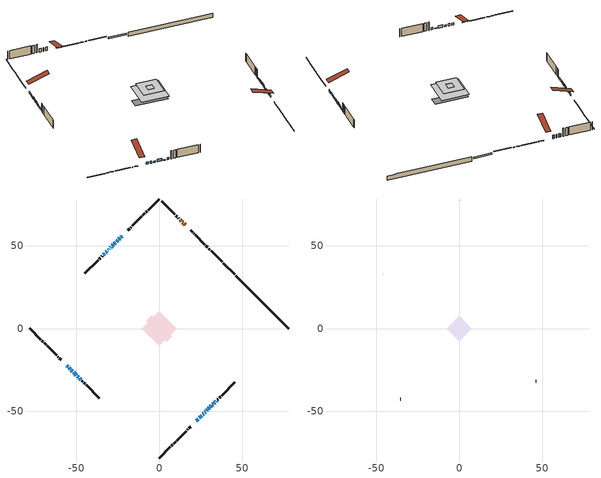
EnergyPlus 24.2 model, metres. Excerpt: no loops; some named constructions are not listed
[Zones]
conditioned space
 floor outside (Floor1 construction): -0.49,0 0,0.49 0.49,0 0,-0.49 z0.62
 floor outside (Floor2 construction): -0.43,0 0,0.43 0.43,0 0,-0.43 z0.62
 floor adiabatic (Floor5 construction): -2.42,0 0,2.42 2.42,0 0,-2.42 z0.62
 floor adiabatic (AdiabaticFloorConstruction): -10.45,0 0,10.45 10.45,0 0,-10.45 z3.06
 floor foundation (Slab1 construction): -7.97,4.53 -4.53,7.97 7.97,-4.53 4.53,-7.97 z-1.97
 floor foundation (Slab2 construction): -2.42,0 0,2.42 2.42,0 0,-2.42 z-0.65
 wall outside (RimJoist1 construction): 0,-78.03 6.7,-71.32 / -78.03,0 -71.32,-6.7 / 0,78.03 -6.7,71.32 / 37.92,40.11 31.22,46.81 z0.62:0.92
 wall outside (RimJoist2 construction): 7.36,-70.67 8.07,-69.96 / -70.67,-7.36 -69.96,-8.07 / -7.36,70.67 -8.07,69.96 / 30.56,47.47 29.85,48.18 z0.62:0.92
 wall outside (RimJoist3 construction): 8.72,-69.3 9.83,-68.2 / -69.3,-8.72 -68.2,-9.83 / -8.72,69.3 -9.83,68.2 / 29.19,48.83 28.09,49.94 z0.62:0.92
 wall outside (RimJoist4 construction): 10.49,-67.54 16.23,-61.8 / -67.54,-10.49 -61.8,-16.23 / -10.49,67.54 -16.23,61.8 / 27.43,50.59 21.69,56.34 z0.62:0.92
 wall outside (RimJoist5 construction): 16.89,-61.14 17.19,-60.83 / -61.14,-16.89 -60.83,-17.19 / -16.89,61.14 -17.19,60.83 / 21.03,56.99 20.72,57.3 z0.62:0.92
 wall outside (RimJoist6 construction): 17.85,-60.18 18.96,-59.07 / -60.18,-17.85 -59.07,-18.96 / -17.85,60.18 -18.96,59.07 / 20.07,57.96 18.96,59.06 z0.62:0.92
 wall outside (AdiabaticWallConstruction 1): 15.59,62.43 14.99,63.04 / 14.33,63.7 13.99,64.04 / 13.33,64.7 12.52,65.5 z0.62:2.65
 wall outside (AdiabaticWallConstruction): 22.32,-55.7 23.47,-54.55 z0.62:1.89; -22.32,55.7 -23.09,54.93 / -23.75,54.28 -24.33,53.69 / -55.7,-22.32 -54.93,-23.09 / -54.28,-23.75 -53.62,-24.41 / 24.13,-53.9 25.57,-52.46 / 26.22,-51.8 26.81,-51.22 / -29.99,48.04 -30.21,47.81 / -30.87,47.16 -31.02,47.01 / 33.09,-44.94 33.38,-44.65 / -47.93,-30.09 -47.21,-30.81 z0.62:1.84; -24.99,53.04 -25.74,52.28 / -31.67,46.36 -32.21,45.82 / -32.87,45.16 -33.62,44.4 z0.62:1.69; 27.47,-50.56 28.01,-50.02 z0.62:1.59; 28.66,-49.36 28.99,-49.04 z0.62:2.04; -52.96,-25.06 -52.31,-25.71 z0.62:1.48; 29.64,-48.38 30.22,-47.81 / 30.87,-47.15 31.34,-46.68 / -26.4,51.63 -26.98,51.05 / -27.63,50.39 -28.21,49.82 / -28.86,49.16 -29.33,48.69 / 32,-46.03 32.43,-45.6 z0.62:2.15; -51.66,-26.37 -49.93,-28.1 z0.62:2.14; -49.28,-28.75 -48.59,-29.44 z0.62:0.93; 34.03,-44 34.39,-43.64 z0.62:1.33
 wall outside (Wall1 construction): 35.05,-42.98 35.51,-42.52 / -46.56,-31.47 -46.09,-31.93 / -34.28,43.75 -34.74,43.28 / 11.87,66.16 11.4,66.63 z0.62:5.5
 wall outside (Wall2 construction): 36.17,-41.86 36.95,-41.08 / -45.44,-32.59 -44.66,-33.37 / -35.4,42.63 -36.18,41.85 / 10.74,67.28 9.96,68.06 z0.62:5.5
 wall outside (Wall3 construction): 37.6,-40.42 45.51,-32.52 / -44,-34.03 -36.09,-41.93 / -36.84,41.19 -44.74,33.29 / 9.31,68.72 1.4,76.62 z0.62:5.5
 wall foundation (FoundationWall1 construction): 46.13,31.9,-1.97 46.13,31.9,0.62 74.84,3.19,0.62 74.84,3.19,0.46 78.03,0,0.46 78.03,0,-1.97
 wall foundation (FoundationWall2 construction): 45.47,32.55 38.57,39.45 z-0.65:0.26
 window (WindowConstruction): 22.32,-55.7 23.47,-54.55 z0.62:1.89
 window (WindowConstruction 3): -22.32,55.7 -23.09,54.94 z0.62:1.84
 window (WindowConstruction 4): -23.75,54.28 -24.33,53.69 z0.62:1.84
 window (WindowConstruction 5): -55.7,-22.32 -54.94,-23.09 z0.62:1.84
 window (WindowConstruction 6): -24.99,53.04 -25.74,52.28 z0.62:1.69
 window (WindowConstruction 7): -54.28,-23.75 -53.62,-24.41 z0.62:1.84
 window (WindowConstruction 8): 24.13,-53.9 25.57,-52.46 z0.62:1.84
 window (WindowConstruction 9): 26.23,-51.8 26.81,-51.22 z0.62:1.84
 window (WindowConstruction 10): 27.47,-50.56 28.01,-50.02 z0.62:1.59
 window (WindowConstruction 11): 28.66,-49.36 28.99,-49.04 z0.62:2.04
 window (WindowConstruction 20): -52.96,-25.06 -52.31,-25.71 z0.62:1.48
 window (WindowConstruction 12): 29.64,-48.38 30.22,-47.81 z0.62:2.14
 window (WindowConstruction 13): 30.87,-47.15 31.34,-46.68 z0.62:2.14
 window (WindowConstruction 14): -26.4,51.63 -26.98,51.05 z0.62:2.14
 window (WindowConstruction 15): -27.63,50.39 -28.21,49.82 z0.62:2.14
 window (WindowConstruction 16): -28.87,49.16 -29.33,48.69 z0.62:2.14
 window (WindowConstruction 17): -29.99,48.04 -30.21,47.81 z0.62:1.84
 window (WindowConstruction 18): -51.66,-26.37 -49.93,-28.1 z0.62:2.14
 window (WindowConstruction 19): 32,-46.03 32.43,-45.6 z0.62:2.14
 window (WindowConstruction 24): -30.87,47.16 -31.01,47.01 z0.62:1.84
 window (WindowConstruction 25): 33.09,-44.94 33.37,-44.65 z0.62:1.84
 window (WindowConstruction 21): -49.27,-28.75 -48.59,-29.44 z0.62:0.92
 window (WindowConstruction 22): -31.67,46.36 -32.21,45.82 z0.62:1.69
 window (WindowConstruction 23): 34.03,-44 34.39,-43.64 z0.62:1.33
 window (WindowConstruction 1): -47.93,-30.09 -47.21,-30.81 z0.62:1.84
 window (WindowConstruction 2): -32.87,45.16 -33.62,44.41 z0.62:1.69
 door (Door): 15.59,62.43 14.99,63.04 z0.62:2.65
 door (Door 1): 14.33,63.7 13.99,64.04 z0.62:2.65
 door (Door 2): 13.33,64.7 12.52,65.5 z0.62:2.65
 ceiling adiabatic (AdiabaticFloorConstruction): 0,-10.45 10.45,0 0,10.45 -10.45,0 z3.06
attic - vented
 floor to conditioned space (Floor3 construction Reversed): -2.42,0 0,2.42 2.42,0 0,-2.42 z5.5
 floor to conditioned space (Floor4 construction Reversed): -7.63,0 0,7.63 7.63,0 0,-7.63 z5.5
 wall outside (Wall5 construction): 46.17,-31.86 46.25,-31.77 / -35.44,-42.59 -35.35,-42.68 / -45.4,32.63 -45.49,32.54 / 0.75,77.28 0.66,77.37 z0.62:5.5
 roof outside (Roof1 construction): 21.67,-56.36,5.5 13.87,-48.56,9.17 11.82,-50.62,9.17 19.61,-58.41,5.5; -56.36,-21.67,5.5 -48.56,-13.87,9.17 -50.62,-11.82,9.17 -58.41,-19.61,5.5; -21.67,56.36,5.5 -13.87,48.56,9.17 -11.82,50.62,9.17 -19.61,58.41,5.5; 16.25,61.78,5.5 8.45,53.98,9.17 10.51,51.93,9.17 18.3,59.72,5.5
[Schedule:Day:Interval]
clothes dryer exhaust 0 schedule day: No, 01:00, 0.123457, 02:00, 0.0740741, 03:00, 0.0493827, 04:00, 0.0246914, 05:00, 0.0493827, 06:00, 0.0740741, 07:00, 0.197531, 08:00, 0.395062, 09:00, 0.592593, 10:00, 0.839506, 11:00, 0.962963, 12:00, 1, 13:00, 0.91358, 14:00, 0.82716, 15:00, 0.716049, 16:00, 0.753086, 17:00, 0.679012, 18:00, 0.666667, 20:00, 0.62963, 21:00, 0.641975, 22:00, 0.666667, 23:00, 0.54321, 24:00, 0.296296
clothes dryer exhaust 0 schedule default day; cooling season schedule day; cooling season schedule day 2; cooling season schedule default day; exterior lighting schedule default day; natural vent schedule default day: No, 24:00, 0
cooling season schedule day 1: No, 24:00, 1
exterior lighting schedule day: No, 01:00, 0.566667, 03:00, 0.524167, 05:00, 0.495833, 06:00, 0.5525, 07:00, 0.623333, 08:00, 0.580833, 09:00, 0.439167, 10:00, 0.354167, 12:00, 0.34, 13:00, 0.354167, 14:00, 0.396667, 15:00, 0.425, 16:00, 0.495833, 17:00, 0.623333, 18:00, 0.793333, 19:00, 0.906667, 20:00, 0.963333, 21:00, 0.991667, 22:00, 0.920833, 23:00, 0.793333, 24:00, 0.665833
exterior lighting schedule day 1: No, 01:00, 0.528571, 03:00, 0.488929, 05:00, 0.4625, 06:00, 0.515357, 07:00, 0.581429, 08:00, 0.541786, 09:00, 0.409643, 10:00, 0.330357, 12:00, 0.317143, 13:00, 0.330357, 14:00, 0.37, 15:00, 0.396429, 16:00, 0.4625, 17:00, 0.581429, 18:00, 0.74, 19:00, 0.845714, 20:00, 0.898571, 21:00, 0.925, 22:00, 0.858929, 23:00, 0.74, 24:00, 0.621071
exterior lighting schedule day 10: No, 01:00, 0.552381, 03:00, 0.510952, 05:00, 0.483333, 06:00, 0.538571, 07:00, 0.607619, 08:00, 0.56619, 09:00, 0.428095, 10:00, 0.345238, 12:00, 0.331429, 13:00, 0.345238, 14:00, 0.386667, 15:00, 0.414286, 16:00, 0.483333, 17:00, 0.607619, 18:00, 0.773333, 19:00, 0.88381, 20:00, 0.939048, 21:00, 0.966667, 22:00, 0.897619, 23:00, 0.773333, 24:00, 0.649048
exterior lighting schedule day 11: No, 01:00, 0.571429, 03:00, 0.528571, 05:00, 0.5, 06:00, 0.557143, 07:00, 0.628571, 08:00, 0.585714, 09:00, 0.442857, 10:00, 0.357143, 12:00, 0.342857, 13:00, 0.357143, 14:00, 0.4, 15:00, 0.428571, 16:00, 0.5, 17:00, 0.628571, 18:00, 0.8, 19:00, 0.914286, 20:00, 0.971429, 21:00, 1, 22:00, 0.928571, 23:00, 0.8, 24:00, 0.671429
exterior lighting schedule day 2: No, 01:00, 0.485714, 03:00, 0.449286, 05:00, 0.425, 06:00, 0.473571, 07:00, 0.534286, 08:00, 0.497857, 09:00, 0.376429, 10:00, 0.303571, 12:00, 0.291429, 13:00, 0.303571, 14:00, 0.34, 15:00, 0.364286, 16:00, 0.425, 17:00, 0.534286, 18:00, 0.68, 19:00, 0.777143, 20:00, 0.825714, 21:00, 0.85, 22:00, 0.789286, 23:00, 0.68, 24:00, 0.570714
exterior lighting schedule day 3: No, 01:00, 0.442857, 03:00, 0.409643, 05:00, 0.3875, 06:00, 0.431786, 07:00, 0.487143, 08:00, 0.453929, 09:00, 0.343214, 10:00, 0.276786, 12:00, 0.265714, 13:00, 0.276786, 14:00, 0.31, 15:00, 0.332143, 16:00, 0.3875, 17:00, 0.487143, 18:00, 0.62, 19:00, 0.708571, 20:00, 0.752857, 21:00, 0.775, 22:00, 0.719643, 23:00, 0.62, 24:00, 0.520357
exterior lighting schedule day 4: No, 01:00, 0.4, 03:00, 0.37, 05:00, 0.35, 06:00, 0.39, 07:00, 0.44, 08:00, 0.41, 09:00, 0.31, 10:00, 0.25, 12:00, 0.24, 13:00, 0.25, 14:00, 0.28, 15:00, 0.3, 16:00, 0.35, 17:00, 0.44, 18:00, 0.56, 19:00, 0.64, 20:00, 0.68, 21:00, 0.7, 22:00, 0.65, 23:00, 0.56, 24:00, 0.47
exterior lighting schedule day 5: No, 01:00, 0.380952, 03:00, 0.352381, 05:00, 0.333333, 06:00, 0.371429, 07:00, 0.419048, 08:00, 0.390476, 09:00, 0.295238, 10:00, 0.238095, 12:00, 0.228571, 13:00, 0.238095, 14:00, 0.266667, 15:00, 0.285714, 16:00, 0.333333, 17:00, 0.419048, 18:00, 0.533333, 19:00, 0.609524, 20:00, 0.647619, 21:00, 0.666667, 22:00, 0.619048, 23:00, 0.533333, 24:00, 0.447619
exterior lighting schedule day 6: No, 01:00, 0.390476, 03:00, 0.36119, 05:00, 0.341667, 06:00, 0.380714, 07:00, 0.429524, 08:00, 0.400238, 09:00, 0.302619, 10:00, 0.244048, 12:00, 0.234286, 13:00, 0.244048, 14:00, 0.273333, 15:00, 0.292857, 16:00, 0.341667, 17:00, 0.429524, 18:00, 0.546667, 19:00, 0.624762, 20:00, 0.66381, 21:00, 0.683333, 22:00, 0.634524, 23:00, 0.546667, 24:00, 0.45881
exterior lighting schedule day 7: No, 01:00, 0.419048, 03:00, 0.387619, 05:00, 0.366667, 06:00, 0.408571, 07:00, 0.460952, 08:00, 0.429524, 09:00, 0.324762, 10:00, 0.261905, 12:00, 0.251429, 13:00, 0.261905, 14:00, 0.293333, 15:00, 0.314286, 16:00, 0.366667, 17:00, 0.460952, 18:00, 0.586667, 19:00, 0.670476, 20:00, 0.712381, 21:00, 0.733333, 22:00, 0.680952, 23:00, 0.586667, 24:00, 0.492381
exterior lighting schedule day 8: No, 01:00, 0.466667, 03:00, 0.431667, 05:00, 0.408333, 06:00, 0.455, 07:00, 0.513333, 08:00, 0.478333, 09:00, 0.361667, 10:00, 0.291667, 12:00, 0.28, 13:00, 0.291667, 14:00, 0.326667, 15:00, 0.35, 16:00, 0.408333, 17:00, 0.513333, 18:00, 0.653333, 19:00, 0.746667, 20:00, 0.793333, 21:00, 0.816667, 22:00, 0.758333, 23:00, 0.653333, 24:00, 0.548333
exterior lighting schedule day 9: No, 01:00, 0.509524, 03:00, 0.47131, 05:00, 0.445833, 06:00, 0.496786, 07:00, 0.560476, 08:00, 0.522262, 09:00, 0.394881, 10:00, 0.318452, 12:00, 0.305714, 13:00, 0.318452, 14:00, 0.356667, 15:00, 0.382143, 16:00, 0.445833, 17:00, 0.560476, 18:00, 0.713333, 19:00, 0.815238, 20:00, 0.86619, 21:00, 0.891667, 22:00, 0.827976, 23:00, 0.713333, 24:00, 0.59869
[Schedule:Week:Daily]
clothes dryer exhaust 0 schedule Week Rule - Jan1-Dec31: clothes dryer exhaust 0 schedule day, clothes dryer exhaust 0 schedule day, clothes dryer exhaust 0 schedule day, clothes dryer exhaust 0 schedule day, clothes dryer exhaust 0 schedule day, clothes dryer exhaust 0 schedule day, clothes dryer exhaust 0 schedule day, clothes dryer exhaust 0 schedule default day, clothes dryer exhaust 0 schedule default day, clothes dryer exhaust 0 schedule default day, clothes dryer exhaust 0 schedule default day, clothes dryer exhaust 0 schedule default day
cooling season schedule Week Rule - Jan1-May26: cooling season schedule day, cooling season schedule day, cooling season schedule day, cooling season schedule day, cooling season schedule day, cooling season schedule day, cooling season schedule day, cooling season schedule default day, cooling season schedule default day, cooling season schedule default day, cooling season schedule default day, cooling season schedule default day
cooling season schedule Week Rule - May27-Jun2: cooling season schedule day, cooling season schedule day, cooling season schedule day, cooling season schedule day, cooling season schedule day, cooling season schedule day 1, cooling season schedule day 1, cooling season schedule default day, cooling season schedule default day, cooling season schedule default day, cooling season schedule default day, cooling season schedule default day
cooling season schedule Week Rule - Jun3-Sep29: cooling season schedule day 1, cooling season schedule day 1, cooling season schedule day 1, cooling season schedule day 1, cooling season schedule day 1, cooling season schedule day 1, cooling season schedule day 1, cooling season schedule default day, cooling season schedule default day, cooling season schedule default day, cooling season schedule default day, cooling season schedule default day
cooling season schedule Week Rule - Sep30-Oct6: cooling season schedule day 1, cooling season schedule day 2, cooling season schedule day 2, cooling season schedule day 2, cooling season schedule day 2, cooling season schedule day 2, cooling season schedule day 2, cooling season schedule default day, cooling season schedule default day, cooling season schedule default day, cooling season schedule default day, cooling season schedule default day
cooling season schedule Week Rule - Oct7-Dec31: cooling season schedule day 2, cooling season schedule day 2, cooling season schedule day 2, cooling season schedule day 2, cooling season schedule day 2, cooling season schedule day 2, cooling season schedule day 2, cooling season schedule default day, cooling season schedule default day, cooling season schedule default day, cooling season schedule default day, cooling season schedule default day
exterior lighting schedule Week Rule - Jan1-Jan27: exterior lighting schedule day, exterior lighting schedule day, exterior lighting schedule day, exterior lighting schedule day, exterior lighting schedule day, exterior lighting schedule day, exterior lighting schedule day, exterior lighting schedule default day, exterior lighting schedule default day, exterior lighting schedule default day, exterior lighting schedule default day, exterior lighting schedule default day
exterior lighting schedule Week Rule - Jan28-Feb3: exterior lighting schedule day, exterior lighting schedule day, exterior lighting schedule day, exterior lighting schedule day, exterior lighting schedule day 1, exterior lighting schedule day 1, exterior lighting schedule day 1, exterior lighting schedule default day, exterior lighting schedule default day, exterior lighting schedule default day, exterior lighting schedule default day, exterior lighting schedule default day
exterior lighting schedule Week Rule - Feb4-Feb24: exterior lighting schedule day 1, exterior lighting schedule day 1, exterior lighting schedule day 1, exterior lighting schedule day 1, exterior lighting schedule day 1, exterior lighting schedule day 1, exterior lighting schedule day 1, exterior lighting schedule default day, exterior lighting schedule default day, exterior lighting schedule default day, exterior lighting schedule default day, exterior lighting schedule default day
exterior lighting schedule Week Rule - Feb25-Mar3: exterior lighting schedule day 1, exterior lighting schedule day 1, exterior lighting schedule day 1, exterior lighting schedule day 1, exterior lighting schedule day 2, exterior lighting schedule day 2, exterior lighting schedule day 2, exterior lighting schedule default day, exterior lighting schedule default day, exterior lighting schedule default day, exterior lighting schedule default day, exterior lighting schedule default day
exterior lighting schedule Week Rule - Mar4-Mar31: exterior lighting schedule day 2, exterior lighting schedule day 2, exterior lighting schedule day 2, exterior lighting schedule day 2, exterior lighting schedule day 2, exterior lighting schedule day 2, exterior lighting schedule day 2, exterior lighting schedule default day, exterior lighting schedule default day, exterior lighting schedule default day, exterior lighting schedule default day, exterior lighting schedule default day
exterior lighting schedule Week Rule - Apr1-Apr28: exterior lighting schedule day 3, exterior lighting schedule day 3, exterior lighting schedule day 3, exterior lighting schedule day 3, exterior lighting schedule day 3, exterior lighting schedule day 3, exterior lighting schedule day 3, exterior lighting schedule default day, exterior lighting schedule default day, exterior lighting schedule default day, exterior lighting schedule default day, exterior lighting schedule default day
exterior lighting schedule Week Rule - Apr29-May5: exterior lighting schedule day 3, exterior lighting schedule day 3, exterior lighting schedule day 4, exterior lighting schedule day 4, exterior lighting schedule day 4, exterior lighting schedule day 4, exterior lighting schedule day 4, exterior lighting schedule default day, exterior lighting schedule default day, exterior lighting schedule default day, exterior lighting schedule default day, exterior lighting schedule default day
exterior lighting schedule Week Rule - May6-May26: exterior lighting schedule day 4, exterior lighting schedule day 4, exterior lighting schedule day 4, exterior lighting schedule day 4, exterior lighting schedule day 4, exterior lighting schedule day 4, exterior lighting schedule day 4, exterior lighting schedule default day, exterior lighting schedule default day, exterior lighting schedule default day, exterior lighting schedule default day, exterior lighting schedule default day
exterior lighting schedule Week Rule - May27-Jun2: exterior lighting schedule day 4, exterior lighting schedule day 4, exterior lighting schedule day 4, exterior lighting schedule day 4, exterior lighting schedule day 4, exterior lighting schedule day 5, exterior lighting schedule day 5, exterior lighting schedule default day, exterior lighting schedule default day, exterior lighting schedule default day, exterior lighting schedule default day, exterior lighting schedule default day
exterior lighting schedule Week Rule - Jun3-Jun30: exterior lighting schedule day 5, exterior lighting schedule day 5, exterior lighting schedule day 5, exterior lighting schedule day 5, exterior lighting schedule day 5, exterior lighting schedule day 5, exterior lighting schedule day 5, exterior lighting schedule default day, exterior lighting schedule default day, exterior lighting schedule default day, exterior lighting schedule default day, exterior lighting schedule default day
exterior lighting schedule Week Rule - Jul1-Jul28: exterior lighting schedule day 6, exterior lighting schedule day 6, exterior lighting schedule day 6, exterior lighting schedule day 6, exterior lighting schedule day 6, exterior lighting schedule day 6, exterior lighting schedule day 6, exterior lighting schedule default day, exterior lighting schedule default day, exterior lighting schedule default day, exterior lighting schedule default day, exterior lighting schedule default day
exterior lighting schedule Week Rule - Jul29-Aug4: exterior lighting schedule day 6, exterior lighting schedule day 6, exterior lighting schedule day 6, exterior lighting schedule day 7, exterior lighting schedule day 7, exterior lighting schedule day 7, exterior lighting schedule day 7, exterior lighting schedule default day, exterior lighting schedule default day, exterior lighting schedule default day, exterior lighting schedule default day, exterior lighting schedule default day
exterior lighting schedule Week Rule - Aug5-Aug25: exterior lighting schedule day 7, exterior lighting schedule day 7, exterior lighting schedule day 7, exterior lighting schedule day 7, exterior lighting schedule day 7, exterior lighting schedule day 7, exterior lighting schedule day 7, exterior lighting schedule default day, exterior lighting schedule default day, exterior lighting schedule default day, exterior lighting schedule default day, exterior lighting schedule default day
exterior lighting schedule Week Rule - Aug26-Sep1: exterior lighting schedule day 7, exterior lighting schedule day 7, exterior lighting schedule day 7, exterior lighting schedule day 7, exterior lighting schedule day 7, exterior lighting schedule day 7, exterior lighting schedule day 8, exterior lighting schedule default day, exterior lighting schedule default day, exterior lighting schedule default day, exterior lighting schedule default day, exterior lighting schedule default day
exterior lighting schedule Week Rule - Sep2-Sep29: exterior lighting schedule day 8, exterior lighting schedule day 8, exterior lighting schedule day 8, exterior lighting schedule day 8, exterior lighting schedule day 8, exterior lighting schedule day 8, exterior lighting schedule day 8, exterior lighting schedule default day, exterior lighting schedule default day, exterior lighting schedule default day, exterior lighting schedule default day, exterior lighting schedule default day
exterior lighting schedule Week Rule - Sep30-Oct6: exterior lighting schedule day 8, exterior lighting schedule day 9, exterior lighting schedule day 9, exterior lighting schedule day 9, exterior lighting schedule day 9, exterior lighting schedule day 9, exterior lighting schedule day 9, exterior lighting schedule default day, exterior lighting schedule default day, exterior lighting schedule default day, exterior lighting schedule default day, exterior lighting schedule default day
exterior lighting schedule Week Rule - Oct7-Oct27: exterior lighting schedule day 9, exterior lighting schedule day 9, exterior lighting schedule day 9, exterior lighting schedule day 9, exterior lighting schedule day 9, exterior lighting schedule day 9, exterior lighting schedule day 9, exterior lighting schedule default day, exterior lighting schedule default day, exterior lighting schedule default day, exterior lighting schedule default day, exterior lighting schedule default day
exterior lighting schedule Week Rule - Oct28-Nov3: exterior lighting schedule day 9, exterior lighting schedule day 9, exterior lighting schedule day 9, exterior lighting schedule day 9, exterior lighting schedule day 10, exterior lighting schedule day 10, exterior lighting schedule day 10, exterior lighting schedule default day, exterior lighting schedule default day, exterior lighting schedule default day, exterior lighting schedule default day, exterior lighting schedule default day
exterior lighting schedule Week Rule - Nov4-Nov24: exterior lighting schedule day 10, exterior lighting schedule day 10, exterior lighting schedule day 10, exterior lighting schedule day 10, exterior lighting schedule day 10, exterior lighting schedule day 10, exterior lighting schedule day 10, exterior lighting schedule default day, exterior lighting schedule default day, exterior lighting schedule default day, exterior lighting schedule default day, exterior lighting schedule default day
exterior lighting schedule Week Rule - Nov25-Dec1: exterior lighting schedule day 10, exterior lighting schedule day 10, exterior lighting schedule day 10, exterior lighting schedule day 10, exterior lighting schedule day 10, exterior lighting schedule day 10, exterior lighting schedule day 11, exterior lighting schedule default day, exterior lighting schedule default day, exterior lighting schedule default day, exterior lighting schedule default day, exterior lighting schedule default day
exterior lighting schedule Week Rule - Dec2-Dec31: exterior lighting schedule day 11, exterior lighting schedule day 11, exterior lighting schedule day 11, exterior lighting schedule day 11, exterior lighting schedule day 11, exterior lighting schedule day 11, exterior lighting schedule day 11, exterior lighting schedule default day, exterior lighting schedule default day, exterior lighting schedule default day, exterior lighting schedule default day, exterior lighting schedule default day
natural vent schedule Week Rule - Jan1-Dec31: natural vent schedule default day, natural vent schedule default day, natural vent schedule default day, natural vent schedule default day, natural vent schedule default day, natural vent schedule default day, natural vent schedule default day, natural vent schedule default day, natural vent schedule default day, natural vent schedule default day, natural vent schedule default day, natural vent schedule default day
[Schedule:Year]
clothes dryer exhaust 0 schedule: clothes dryer exhaust 0 schedule Week Rule - Jan1-Dec31, 1, 1, 12, 31
cooling season schedule: cooling season schedule Week Rule - Jan1-May26, 1, 1, 5, 26, cooling season schedule Week Rule - May27-Jun2, 5, 27, 6, 2, cooling season schedule Week Rule - Jun3-Sep29, 6, 3, 9, 29, cooling season schedule Week Rule - Sep30-Oct6, 9, 30, 10, 6, cooling season schedule Week Rule - Oct7-Dec31, 10, 7, 12, 31
natural vent schedule: natural vent schedule Week Rule - Jan1-Dec31, 1, 1, 12, 31
